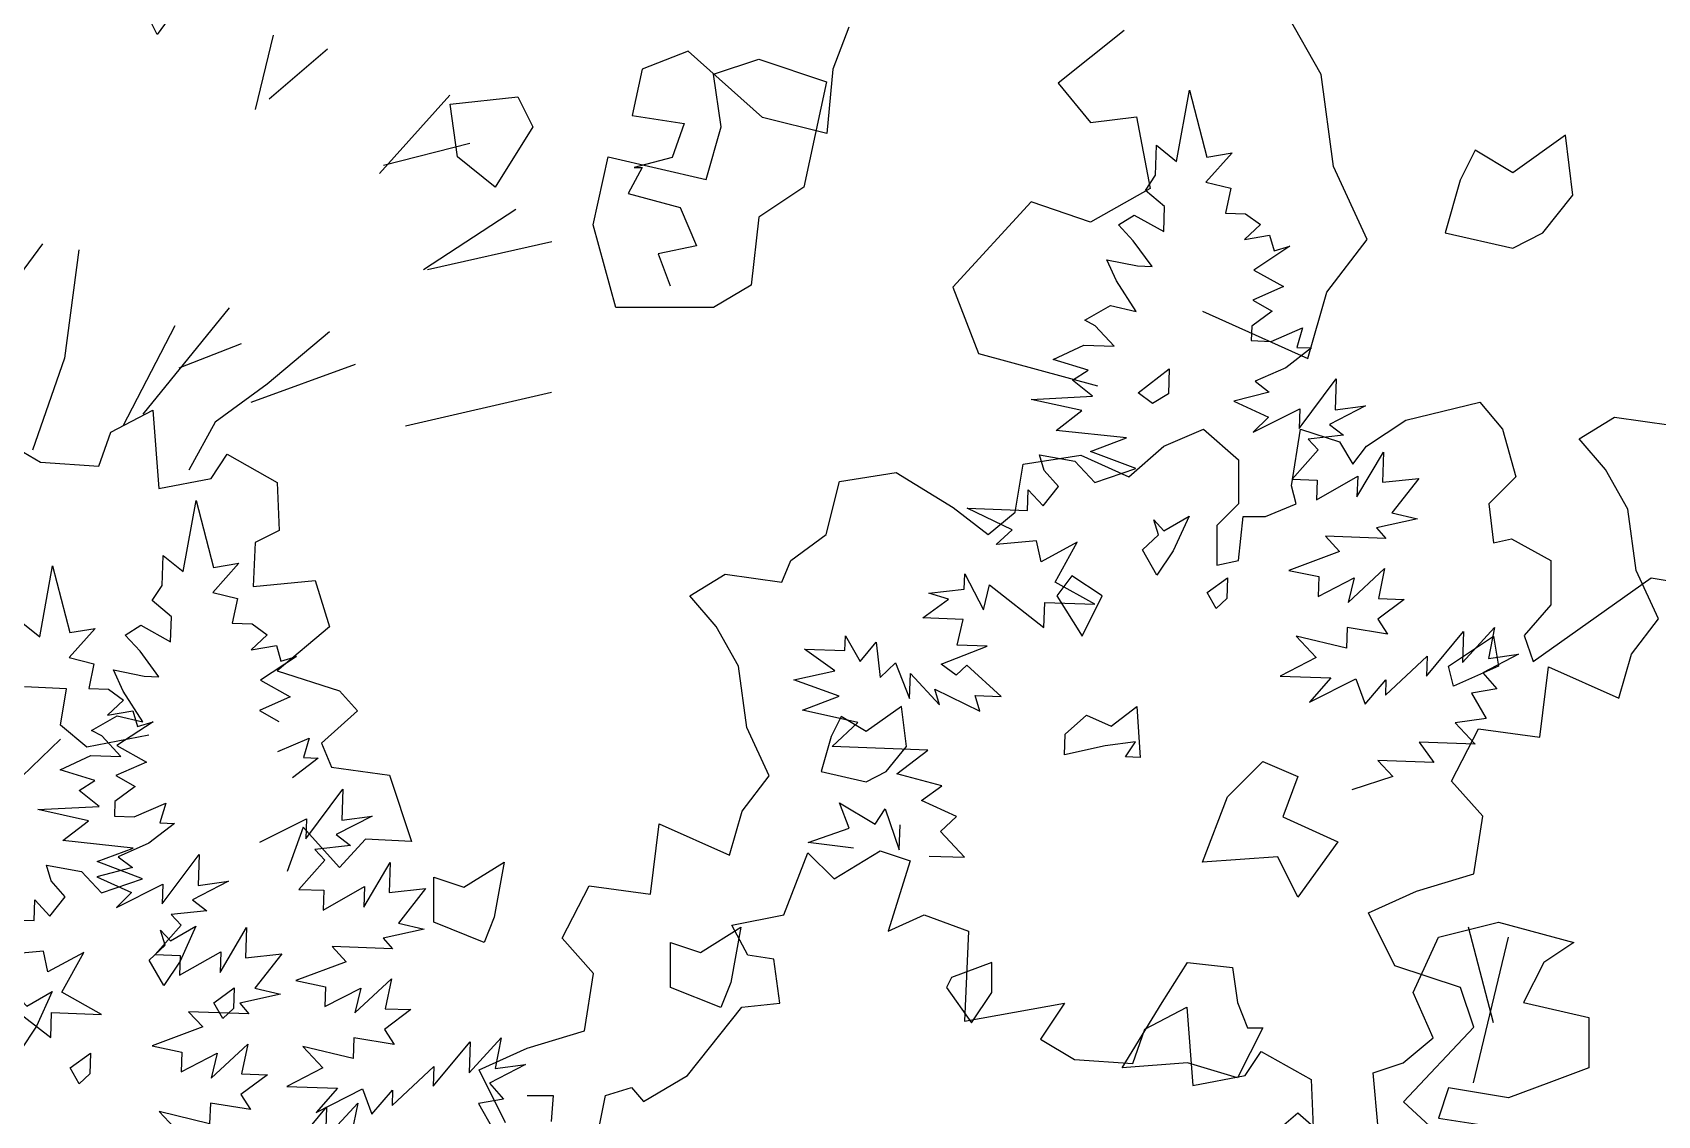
# Model space of a CAD drawing. Header units: inches. Extents: x -11 to 128, y 7 to 56.
# Drawn here: x 30.1772 to 30.5609, y 22.998 to 23.2537 of the extents above; entities that cross this region are included whole.
import ezdxf

# ---------------------------------------------------------------- set-up
doc = ezdxf.new("R2010")
doc.units = ezdxf.units.IN
doc.header["$MEASUREMENT"] = 0
doc.layers.add('CAY', color=94, linetype='Continuous')
doc.layers.add('CAY-3', color=61, linetype='Continuous')
picture_1 = doc.add_image_def('image1.jpg', size_in_pixel=(1680, 1093))

# ---------------------------------------------------------------- blocks, each defined once
blk = doc.blocks.new('A$C76451831')
at = {"layer": 'CAY'}
for p, q in [((2137.72, 1470.05), (2120.03, 1501.32)), ((2034.13, 1493.32), (1999.34, 1465.6)), ((2144.2, 1421.69), (2137.72, 1470.05)), ((1999.34, 1465.6), (2016.44, 1444.95)), ((2016.44, 1444.95), (2040.62, 1447.9)), ((2040.62, 1447.9), (2047.69, 1410.15)), ((2161.89, 1383.34), (2144.2, 1421.69)), ((2047.69, 1410.15), (2016.44, 1392.45)), ((1985.19, 1403.07), (1943.92, 1358.24)), ((2016.44, 1392.45), (1985.19, 1403.07)), ((2140.67, 1355.62), (2161.89, 1383.34)), ((1943.92, 1358.24), (1957.48, 1323.44)), ((2130.64, 1320.82), (2140.67, 1355.62)), ((2075.22, 1345.59), (2130.64, 1320.82)), ((1957.48, 1323.44), (2019.98, 1306.33)), ((1732.84, 1302.79), (1656.18, 1285.1)), ((5942.98, 1269.38), (5949.73, 1306.77)), ((5949.73, 1306.77), (5958.92, 1271.55)), ((5931.85, 1262.06), (5932.41, 1277.91)), ((5932.41, 1277.91), (5942.98, 1269.38)), ((5972.14, 1273.8), (5958.46, 1258.41)), ((5958.92, 1271.55), (5972.14, 1273.8)), ((5926.59, 1254.09), (5931.85, 1262.06)), ((5958.46, 1258.41), (5971.49, 1255.24)), ((5936.72, 1245.57), (5926.59, 1254.09)), ((5971.49, 1255.24), (5968.77, 1242.19)), ((5912.36, 1236), (5920.7, 1241.15)), ((5920.7, 1241.15), (5936.26, 1232.44)), ((5936.26, 1232.44), (5936.72, 1245.57)), ((5968.77, 1242.19), (5979.18, 1241.82)), ((5979.18, 1241.82), (5987.14, 1236.11)), ((5920.23, 1227.56), (5912.36, 1236)), ((5987.14, 1236.11), (5978.71, 1228.24)), ((5930.18, 1214.07), (5920.23, 1227.56)), ((5978.71, 1228.24), (5991.93, 1230.5)), ((6002.6, 1224.69), (5983.58, 1212.2)), ((5991.93, 1230.5), (5994.36, 1222.25)), ((5994.36, 1222.25), (6002.6, 1224.69)), ((5906.28, 1217.62), (5922.48, 1214.34)), ((5911.34, 1206.57), (5906.28, 1217.62)), ((5922.48, 1214.34), (5930.18, 1214.07)), ((5921.65, 1190.34), (5911.34, 1206.57)), ((5983.58, 1212.2), (5999.14, 1203.5)), ((5999.14, 1203.5), (5983.03, 1196.36)), ((5894.75, 1185.84), (5908.16, 1193.53)), ((5908.16, 1193.53), (5921.65, 1190.34)), ((5993.25, 1190.56), (5982.56, 1182.77)), ((5983.03, 1196.36), (5993.25, 1190.56)), ((5900.09, 1182.93), (5894.75, 1185.84)), ((5910.13, 1172.16), (5900.09, 1182.93)), ((5982.56, 1182.77), (5982.29, 1175.08)), ((5992.7, 1174.71), (6009.26, 1181.84)), ((6009.26, 1181.84), (6006.18, 1171.52)), ((5878.17, 1165.11), (5894.29, 1172.71)), ((5894.29, 1172.71), (5910.13, 1172.16)), ((5982.29, 1175.08), (5992.7, 1174.71)), ((6013.87, 1171.25), (6000.37, 1160.84)), ((6006.18, 1171.52), (6013.87, 1171.25)), ((5896.55, 1159.48), (5878.17, 1165.11)), ((5888.21, 1154.33), (5896.55, 1159.48)), ((5898.79, 1145.8), (5888.21, 1154.33)), ((6000.37, 1160.84), (5984.26, 1153.7)), ((6007.41, 1128.86), (6026.9, 1154.93)), ((6026.9, 1154.93), (6026.33, 1138.63)), ((5866.56, 1144.21), (5898.79, 1145.8)), ((5991.76, 1148), (5973.02, 1143.21)), ((5984.26, 1153.7), (5991.76, 1148)), ((5382.46, 1126.92), (5404.61, 1138.52)), ((5404.61, 1138.52), (5407.78, 1097.39)), ((5893.09, 1138.3), (5866.56, 1144.21)), ((5879.59, 1127.89), (5893.09, 1138.3)), ((5973.02, 1143.21), (5991.31, 1134.87)), ((5983.33, 1126.99), (6007.77, 1139.28)), ((6007.77, 1139.28), (6007.41, 1128.86)), ((6042.27, 1140.79), (6023.35, 1131.03)), ((6026.33, 1138.63), (6042.27, 1140.79)), ((5991.31, 1134.87), (5983.33, 1126.99)), ((6023.35, 1131.03), (6030.85, 1125.33)), ((5327.62, 1121.65), (5345.55, 1111.1)), ((5376.14, 1108.99), (5382.46, 1126.92)), ((5916.61, 1123.88), (5879.59, 1127.89)), ((5897.78, 1116.83), (5916.61, 1123.88)), ((6030.85, 1125.33), (6012.2, 1123.26)), ((6012.2, 1123.26), (6017.44, 1117.63)), ((5345.55, 1111.1), (5376.14, 1108.99)), ((5435.2, 1102.66), (5443.64, 1115.32)), ((5443.64, 1115.32), (5470, 1100.55)), ((5870.98, 1115.04), (5889.44, 1111.68)), ((5873.41, 1106.8), (5870.98, 1115.04)), ((5889.44, 1111.68), (5899.93, 1100.43)), ((5921.48, 1107.84), (5897.78, 1116.83)), ((6017.44, 1117.63), (6003.76, 1102.25)), ((6037.87, 1092.89), (6051.84, 1116.43)), ((6051.84, 1116.43), (6051.28, 1100.59)), ((5407.78, 1097.39), (5435.2, 1102.66)), ((5880.82, 1098.38), (5873.41, 1106.8)), ((5899.93, 1100.43), (5921.48, 1107.84)), ((6016.52, 1091.37), (6038.25, 1103.76)), ((6038.25, 1103.76), (6037.87, 1092.89)), ((6051.28, 1100.59), (6070.39, 1102.64)), ((6070.39, 1102.64), (6056.16, 1084.55)), ((5470, 1100.55), (5471.06, 1075.24)), ((5864.52, 1085.8), (5864.9, 1096.67)), ((5864.9, 1096.67), (5872.76, 1088.23)), ((5872.76, 1088.23), (5880.82, 1098.38)), ((6003.76, 1102.25), (6016.89, 1101.79)), ((6016.89, 1101.79), (6016.52, 1091.37)), ((5420.6, 1053.63), (5427.34, 1091.02)), ((5427.34, 1091.02), (5436.53, 1055.8)), ((5856.47, 1075.66), (5832.84, 1086.91)), ((5832.84, 1086.91), (5864.52, 1085.8)), ((6069.65, 1081.36), (6048.18, 1076.67)), ((6056.16, 1084.55), (6069.65, 1081.36)), ((5458.4, 1068.91), (5457.35, 1045.71)), ((5471.06, 1075.24), (5458.4, 1068.91)), ((5848.03, 1067.79), (5856.47, 1075.66)), ((5869.4, 1069.76), (5848.03, 1067.79)), ((5871.74, 1058.8), (5869.4, 1069.76)), ((5890.67, 1069.02), (5871.74, 1058.8)), ((5879.07, 1048.12), (5890.67, 1069.02)), ((6052.97, 1071.06), (6021.29, 1072.17)), ((6021.29, 1072.17), (6028.72, 1064.2)), ((6048.18, 1076.67), (6052.97, 1071.06)), ((5409.47, 1046.31), (5410.02, 1062.16)), ((5410.02, 1062.16), (5420.6, 1053.63)), ((6028.72, 1064.2), (6002.09, 1054.25)), ((5449.75, 1058.05), (5436.08, 1042.67)), ((5436.53, 1055.8), (5449.75, 1058.05)), ((5831.36, 1044.35), (5831.64, 1052.5)), ((5831.64, 1052.5), (5841.4, 1033.57)), ((6002.09, 1054.25), (6017.83, 1050.98)), ((6033.21, 1037.3), (6052.42, 1055.21)), ((6052.42, 1055.21), (6049.15, 1039.46)), ((5404.2, 1038.34), (5409.47, 1046.31)), ((5436.08, 1042.67), (5449.11, 1039.49)), ((5457.35, 1045.71), (5490.04, 1048.87)), ((5490.04, 1048.87), (5497.42, 1024.62)), ((5812.7, 1042.28), (5831.36, 1044.35)), ((5841.4, 1033.57), (5844.58, 1046.6)), ((5844.58, 1046.6), (5873.25, 1024.3)), ((5899.96, 1036.51), (5879.07, 1048.12)), ((6017.83, 1050.98), (6017.47, 1040.57)), ((6017.47, 1040.57), (6036.39, 1050.33)), ((6036.39, 1050.33), (6033.21, 1037.3)), ((5414.33, 1029.82), (5404.2, 1038.34)), ((5449.11, 1039.49), (5446.38, 1026.44)), ((5809.53, 1029.24), (5823.02, 1039.2)), ((5823.02, 1039.2), (5812.7, 1042.28)), ((5873.25, 1024.3), (5873.71, 1037.43)), ((5873.71, 1037.43), (5899.96, 1036.51)), ((6062.73, 1038.99), (6048.77, 1028.59)), ((6049.15, 1039.46), (6062.73, 1038.99)), ((5413.87, 1016.69), (5414.33, 1029.82)), ((5446.38, 1026.44), (5456.79, 1026.07)), ((5456.79, 1026.07), (5464.75, 1020.36)), ((5830.8, 1028.5), (5809.53, 1029.24)), ((5827.61, 1015.01), (5830.8, 1028.5)), ((6048.77, 1028.59), (6053.93, 1020.71)), ((2228.34, 971.46), (2215.14, 1021.63)), ((5389.98, 1020.25), (5398.31, 1025.4)), ((5397.84, 1011.81), (5389.98, 1020.25)), ((5398.31, 1025.4), (5413.87, 1016.69)), ((5464.75, 1020.36), (5456.32, 1012.49)), ((5497.42, 1024.62), (5470, 1001.41)), ((5768.6, 1012.08), (5768.87, 1019.78)), ((5768.87, 1019.78), (5776.56, 1006.37)), ((6005.86, 1019.66), (6016.35, 1008.42)), ((6032.38, 1013.3), (6005.86, 1019.66)), ((6032.76, 1024.17), (6032.38, 1013.3)), ((6053.93, 1020.71), (6032.76, 1024.17)), ((6074.46, 998.68), (6093.86, 1022.03)), ((6093.29, 1005.73), (6110.24, 1024.18)), ((6093.86, 1022.03), (6093.29, 1005.73)), ((6110.24, 1024.18), (6106.96, 1007.97)), ((2217.78, 939.77), (2236.26, 1016.34)), ((5407.79, 998.32), (5397.84, 1011.81)), ((5456.32, 1012.49), (5469.54, 1014.75)), ((5480.21, 1008.94), (5461.2, 996.45)), ((5469.54, 1014.75), (5471.97, 1006.5)), ((5471.97, 1006.5), (5480.21, 1008.94)), ((5747.33, 1012.83), (5768.6, 1012.08)), ((5763.24, 1001.39), (5747.33, 1012.83)), ((5776.56, 1006.37), (5785.07, 1016.5)), ((5785.07, 1016.5), (5787.13, 997.84)), ((5819.1, 1004.88), (5843.45, 1014.46)), ((5843.45, 1014.46), (5827.61, 1015.01)), ((6052.81, 988.56), (6074.83, 1009.1)), ((6074.83, 1009.1), (6074.46, 998.68)), ((6122.9, 1010.14), (6103.98, 1000.37)), ((6106.96, 1007.97), (6122.9, 1010.14)), ((5388.95, 990.82), (5383.9, 1001.87)), ((5383.9, 1001.87), (5400.1, 998.59)), ((5470, 1001.41), (5502.7, 990.87)), ((5741.78, 996.7), (5763.24, 1001.39)), ((5787.13, 997.84), (5795.11, 1005.72)), ((5795.11, 1005.72), (5802.61, 986.87)), ((5802.61, 986.87), (5803.07, 1000)), ((5803.07, 1000), (5818.36, 983.6)), ((5827.06, 999.16), (5819.1, 1004.88)), ((5832.68, 1004.41), (5827.06, 999.16)), ((5850.68, 987.91), (5832.68, 1004.41)), ((6016.35, 1008.42), (5997.43, 998.65)), ((6103.98, 1000.37), (6111.38, 991.95)), ((5359.26, 991.92), (5337.11, 992.97)), ((5356.1, 972.94), (5359.26, 991.92)), ((5400.1, 998.59), (5407.79, 998.32)), ((5461.2, 996.45), (5476.75, 987.75)), ((5765.5, 988.16), (5741.78, 996.7)), ((5818.36, 983.6), (5815.93, 991.84)), ((5815.93, 991.84), (5839.54, 980.14)), ((5997.43, 998.65), (6024.13, 997.72)), ((6024.13, 997.72), (6012.81, 984.97)), ((6012.81, 984.97), (6037.25, 997.26)), ((6037.25, 997.26), (6042.23, 983.94)), ((6042.23, 983.94), (6053.09, 996.71)), ((6053.09, 996.71), (6052.81, 988.56)), ((6111.38, 991.95), (6098.16, 989.69)), ((5399.26, 974.59), (5388.95, 990.82)), ((5476.75, 987.75), (5460.64, 980.61)), ((5502.7, 990.87), (5512.19, 980.32)), ((5746.21, 980.68), (5765.5, 988.16)), ((5839.54, 980.14), (5837.1, 988.38)), ((5837.1, 988.38), (5850.68, 987.91)), ((6098.16, 989.69), (6105.85, 976.28)), ((5372.37, 970.09), (5385.78, 977.78)), ((5385.78, 977.78), (5399.26, 974.59)), ((5460.64, 980.61), (5470.86, 974.81)), ((5512.19, 980.32), (5493.21, 963.44)), ((5775.43, 974.22), (5746.21, 980.68)), ((6105.85, 976.28), (6089.46, 974.13)), ((5369.81, 961.33), (5356.1, 972.94)), ((5402.5, 967.66), (5369.81, 961.33)), ((5377.7, 967.18), (5372.37, 970.09)), ((5387.75, 956.41), (5377.7, 967.18)), ((5470.31, 958.96), (5486.87, 966.09)), ((5486.87, 966.09), (5483.79, 955.77)), ((5761.85, 961.55), (5775.43, 974.22)), ((6089.46, 974.13), (6099.95, 962.89)), ((5493.21, 963.44), (5498.48, 950.79)), ((5812.09, 959.79), (5761.85, 961.55)), ((5795.79, 947.21), (5812.09, 959.79)), ((6070.53, 963.91), (6078.31, 953.21)), ((6099.95, 962.89), (6070.53, 963.91)), ((5355.78, 949.36), (5371.91, 956.96)), ((5374.16, 943.73), (5355.78, 949.36)), ((5371.91, 956.96), (5387.75, 956.41)), ((5491.49, 955.5), (5477.98, 945.09)), ((5483.79, 955.77), (5491.49, 955.5)), ((5498.48, 950.79), (5529.07, 946.57)), ((6078.31, 953.21), (6048.89, 954.24)), ((6048.89, 954.24), (6056.75, 945.81)), ((5365.83, 938.58), (5374.16, 943.73)), ((5529.07, 946.57), (5540.67, 911.76)), ((5819.59, 940.94), (5795.79, 947.21)), ((5808.89, 933.16), (5819.59, 940.94)), ((6056.75, 945.81), (6035.21, 938.85)), ((5376.41, 930.06), (5365.83, 938.58)), ((5485.02, 913.12), (5504.51, 939.18)), ((5504.51, 939.18), (5503.94, 922.88)), ((5770.77, 918.62), (5765.8, 931.94)), ((5765.8, 931.94), (5784.45, 920.86)), ((5827.18, 924.81), (5808.89, 933.16)), ((5344.18, 928.46), (5376.41, 930.06)), ((5370.71, 922.55), (5344.18, 928.46)), ((5460.94, 911.24), (5485.39, 923.53)), ((5485.39, 923.53), (5485.02, 913.12)), ((5519.88, 925.04), (5500.96, 915.28)), ((5503.94, 922.88), (5519.88, 925.04)), ((5784.45, 920.86), (5789.71, 928.84)), ((5789.71, 928.84), (5797.11, 907.27)), ((5818.75, 916.95), (5827.18, 924.81)), ((5357.2, 912.14), (5370.71, 922.55)), ((5483.71, 919.15), (5475.28, 895.94)), ((5502.7, 898.05), (5483.71, 919.15)), ((5500.96, 915.28), (5508.46, 909.58)), ((5749.22, 911.21), (5770.77, 918.62)), ((5797.11, 907.27), (5797.57, 920.4)), ((5831.42, 903.36), (5818.75, 916.95)), ((5394.22, 908.13), (5357.2, 912.14)), ((5375.39, 901.08), (5394.22, 908.13)), ((5508.46, 909.58), (5489.81, 907.51)), ((5489.81, 907.51), (5495.05, 901.89)), ((5516.41, 912.82), (5502.7, 898.05)), ((5540.67, 911.76), (5516.41, 912.82)), ((5773.13, 908.11), (5749.22, 911.21)), ((5351.03, 891.05), (5348.6, 899.29)), ((5348.6, 899.29), (5367.06, 895.93)), ((5399.1, 892.09), (5375.39, 901.08)), ((5495.05, 901.89), (5481.37, 886.5)), ((5515.49, 877.14), (5529.45, 900.68)), ((5529.45, 900.68), (5528.9, 884.84)), ((5812.86, 904), (5831.42, 903.36)), ((5358.44, 882.63), (5351.03, 891.05)), ((5367.06, 895.93), (5377.54, 884.68)), ((5377.54, 884.68), (5399.1, 892.09)), ((5342.14, 870.05), (5342.52, 880.92)), ((5342.52, 880.92), (5350.38, 872.48)), ((5350.38, 872.48), (5358.44, 882.63)), ((5481.37, 886.5), (5494.5, 886.04)), ((5494.14, 875.62), (5515.87, 888.01)), ((5494.5, 886.04), (5494.14, 875.62)), ((5515.87, 888.01), (5515.49, 877.14)), ((5528.9, 884.84), (5548, 886.89)), ((5548, 886.89), (5533.78, 868.8)), ((5310.45, 871.16), (5342.14, 870.05)), ((5547.26, 865.61), (5525.8, 860.92)), ((5533.78, 868.8), (5547.26, 865.61)), ((5498.9, 856.42), (5506.33, 848.45)), ((5530.59, 855.31), (5498.9, 856.42)), ((5525.8, 860.92), (5530.59, 855.31)), ((5347.01, 854.01), (5325.65, 852.04)), ((5349.35, 843.05), (5347.01, 854.01)), ((5368.29, 853.27), (5349.35, 843.05)), ((5356.68, 832.37), (5368.29, 853.27)), ((5506.33, 848.45), (5479.7, 838.5)), ((5479.7, 838.5), (5495.44, 835.23)), ((5510.83, 821.55), (5530.03, 839.46)), ((5530.03, 839.46), (5526.76, 823.71)), ((5322.19, 830.85), (5350.86, 808.55)), ((5377.57, 820.76), (5356.68, 832.37)), ((5495.44, 835.23), (5495.08, 824.82)), ((5495.08, 824.82), (5514, 834.58)), ((5514, 834.58), (5510.83, 821.55)), ((5350.86, 808.55), (5351.32, 821.68)), ((5351.32, 821.68), (5377.57, 820.76)), ((5540.34, 823.24), (5526.38, 812.84)), ((5526.76, 823.71), (5540.34, 823.24)), ((5526.38, 812.84), (5531.55, 804.96)), ((5509.99, 797.55), (5483.48, 803.92)), ((5483.48, 803.92), (5493.96, 792.67)), ((5510.37, 808.42), (5509.99, 797.55)), ((5531.55, 804.96), (5510.37, 808.42)), ((5552.08, 782.93), (5571.47, 806.28)), ((5570.9, 789.98), (5587.86, 808.43)), ((5571.47, 806.28), (5570.9, 789.98)), ((5587.86, 808.43), (5584.57, 792.23)), ((5493.96, 792.67), (5475.04, 782.9)), ((5530.42, 772.81), (5552.44, 793.35)), ((5552.44, 793.35), (5552.08, 782.93)), ((5600.51, 794.39), (5581.59, 784.62)), ((5584.57, 792.23), (5600.51, 794.39)), ((5475.04, 782.9), (5501.74, 781.97)), ((5501.74, 781.97), (5490.42, 769.22)), ((5490.42, 769.22), (5514.87, 781.51)), ((5514.87, 781.51), (5519.84, 768.19)), ((5519.84, 768.19), (5530.71, 780.96)), ((5530.71, 780.96), (5530.42, 772.81)), ((5581.59, 784.62), (5589, 776.2)), ((5589, 776.2), (5575.78, 773.95)), ((5575.78, 773.95), (5583.47, 760.53))]:
    blk.add_line(p, q, dxfattribs=at)
for points in [[(5770.59, 1339.97), (5762.15, 1317.82), (5758.99, 1284.07), (5725.24, 1292.51), (5686.21, 1327.31), (5661.96, 1317.82), (5656.68, 1293.56), (5684.1, 1289.34), (5677.78, 1271.41), (5657.74, 1266.14), (5661.96, 1266.14), (5654.57, 1252.43), (5682, 1245.05), (5690.43, 1225.01), (5670.39, 1220.79), (5676.72, 1203.91)], [(5467.89, 1335.75), (5458.4, 1296.72)], [(5496.37, 1328.37), (5465.78, 1302)], [(5560.71, 1304.11), (5523.79, 1262.97)], [(1708.64, 918.72), (1694.88, 946.64), (1720.04, 958.05), (1750.31, 967.09), (1755.02, 997.37), (1738.51, 1015.85), (1752.67, 1043.38), (1784.9, 1039.05), (1789.61, 1076.02), (1826.56, 1059.5), (1833.25, 1082.7), (1847.4, 1101.19), (1835.61, 1126.75), (1831.28, 1158.99), (1819.49, 1179.83), (1805.73, 1195.96), (1824.21, 1207.36), (1854.08, 1203.04), (1858.8, 1214.44), (1877.27, 1228.2), (1884.35, 1256.12), (1914.22, 1260.84), (1944.1, 1242.36), (1962.57, 1228.2), (1976.72, 1240), (1981.05, 1265.17), (2011.31, 1269.89), (2036.47, 1258.48), (2054.94, 1274.61), (2075.78, 1283.65), (2094.25, 1267.53), (2094.25, 1244.33), (2082.85, 1232.92), (2082.85, 1212.08), (2094.25, 1214.44), (2096.61, 1237.64), (2108.4, 1237.64), (2124.52, 1244.33), (2122.16, 1253.76), (2126.88, 1283.65), (2147.32, 1276.97), (2154.39, 1265.17), (2161.47, 1274.61), (2182.3, 1288.37), (2221.22, 1297.81), (2233.01, 1283.65), (2240.09, 1258.48), (2225.93, 1244.33), (2228.29, 1223.88), (2237.73, 1225.84), (2258.56, 1214.44), (2258.56, 1191.24), (2244.41, 1175.12), (2249.13, 1161.35), (2311.23, 1205.4), (2352.9, 1198.32)], [(5571.25, 1278.8), (5525.9, 1267.19)], [(5595.51, 1243.99), (5547, 1212.35)], [(5346.6, 1226.06), (5322.35, 1193.37)], [(5365.59, 1222.9), (5358.21, 1165.94), (5341.33, 1117.43)], [(5614.5, 1227.12), (5549.1, 1212.35)], [(1453.15, 1182.93), (1463.72, 1174.4), (1470.47, 1211.8), (1479.66, 1176.57), (1492.88, 1178.83), (1479.2, 1163.44), (1492.23, 1160.26), (1489.51, 1147.21), (1499.92, 1146.85), (1507.88, 1141.13), (1499.45, 1133.26), (1512.67, 1135.52), (1515.1, 1127.28), (1523.34, 1129.71), (1504.32, 1117.23), (1519.88, 1108.52), (1503.77, 1101.38), (1513.99, 1095.58), (1503.3, 1087.8), (1503.03, 1080.1), (1513.44, 1079.74), (1530, 1086.86), (1526.92, 1076.54), (1534.61, 1076.28), (1521.11, 1065.87), (1505, 1058.72), (1512.5, 1053.02), (1493.76, 1048.24), (1512.04, 1039.89), (1504.07, 1032.01), (1528.51, 1044.3), (1528.15, 1033.89), (1547.64, 1059.95), (1547.07, 1043.65), (1563, 1045.82), (1544.08, 1036.05), (1551.59, 1030.35), (1532.94, 1028.28), (1538.18, 1022.66), (1524.5, 1007.27), (1537.63, 1006.81), (1537.26, 996.4), (1558.99, 1008.78), (1558.61, 997.92), (1572.58, 1021.46), (1572.02, 1005.61), (1591.13, 1007.66), (1576.9, 989.57), (1590.38, 986.38), (1568.92, 981.69), (1573.71, 976.08), (1542.03, 977.19), (1549.45, 969.22), (1522.82, 959.27), (1538.57, 956), (1538.21, 945.59), (1557.13, 955.36), (1553.95, 942.32), (1573.16, 960.24), (1569.89, 944.48), (1583.47, 944.01), (1569.51, 933.62), (1574.67, 925.73), (1553.49, 929.19), (1553.11, 918.32), (1526.6, 924.69), (1537.08, 913.44)], [(1595.2, 903.71), (1614.59, 927.06), (1614.03, 910.76), (1630.98, 929.2), (1627.7, 913)], [(5444.69, 1192.31), (5399.34, 1136.41)], [(5416.21, 1182.82), (5388.79, 1130.08)], [(5497.42, 1179.65), (5464.73, 1152.23), (5437.31, 1132.19), (5423.6, 1106.88)], [(5451.02, 1173.33), (5418.32, 1160.67)], [(5456.29, 1142.74), (5511.14, 1162.78)], [(5963.78, 1034.28), (5959.08, 1042.61), (5969.78, 1050.39), (5969.4, 1039.52), (5963.78, 1034.28)], [(5356.1, 965.55), (5325.51, 936.02)], [(1484.52, 939.3), (1479.82, 947.63), (1490.52, 955.41), (1490.14, 944.55), (1484.52, 939.3)], [(5441.39, 818.53), (5436.7, 826.86), (5447.39, 834.64), (5447.01, 823.78), (5441.39, 818.53)]]:
    blk.add_lwpolyline(points, dxfattribs=at)
for points in [[(1754.81, 1391.09), (1762.72, 1426.73), (1814.19, 1414.85), (1822.11, 1442.57), (1818.15, 1470.3), (1841.9, 1478.22), (1877.53, 1466.34), (1865.66, 1410.89), (1841.9, 1395.05), (1837.94, 1359.4), (1818.15, 1347.52), (1766.68, 1347.52)], [(1683.55, 1426.73), (1679.59, 1454.45), (1715.22, 1458.41), (1723.14, 1442.57), (1703.34, 1410.89)], [(2270.12, 1406.58), (2266.16, 1438.27), (2238.45, 1418.46), (2218.65, 1430.34), (2210.73, 1414.5), (2202.82, 1386.78), (2238.45, 1378.86), (2254.28, 1386.78)], [(5351.45, 1415.29), (5379.17, 1443.01), (5406.88, 1431.13), (5395, 1399.44), (5438.55, 1379.64), (5406.88, 1336.08), (5391.04, 1367.76), (5331.66, 1363.8)], [(2022.48, 1195.89), (2006.64, 1206.45), (1998.72, 1195.89), (2011.92, 1174.77)], [(2220.42, 1169.48), (2228.34, 1174.77), (2230.98, 1158.92), (2207.23, 1148.36), (2204.59, 1158.92)], [(5922.87, 1147.68), (5939.17, 1160.26), (5938.72, 1147.13), (5930.38, 1141.98)], [(1919.55, 1116.68), (1916.91, 1137.8), (1898.43, 1124.6), (1885.24, 1132.52), (1879.96, 1121.96), (1874.68, 1103.48), (1898.43, 1098.2), (1908.99, 1103.48)], [(2088.46, 1090.27), (2106.93, 1108.76), (2125.41, 1100.84), (2117.49, 1079.71), (2146.52, 1066.51), (2125.41, 1037.47), (2114.85, 1058.59), (2075.26, 1055.95)], [(5924.98, 1065.1), (5933.41, 1072.97), (5930.96, 1080.76), (5936.2, 1075.14), (5949.61, 1082.83), (5941.27, 1064.53), (5932.66, 1051.69)], [(1795.5, 989.94), (1795.5, 1013.7), (1811.34, 1008.42), (1832.45, 1021.63), (1827.17, 992.58), (1821.89, 979.38)], [(2209.87, 855.28), (2183.47, 873.77), (2188.75, 889.61), (2180.83, 905.45), (2167.64, 916.01), (2165, 945.06), (2180.83, 950.34), (2196.67, 963.54), (2186.11, 987.3), (2199.31, 1016.34), (2230.98, 1024.27), (2270.57, 1013.7), (2254.73, 1003.14), (2244.18, 982.02), (2278.49, 974.1), (2278.49, 947.7), (2257.37, 939.77), (2236.26, 931.85), (2204.59, 937.13), (2199.31, 921.29), (2233.62, 916.01), (2262.65, 900.17), (2257.37, 881.69), (2220.42, 873.77)], [(1943.3, 995.22), (1940.66, 989.94), (1953.86, 971.46), (1964.41, 987.3), (1964.41, 1003.14)], [(2054.15, 982.02), (2067.35, 1003.14), (2091.1, 1000.5), (2093.74, 982.02), (2099.02, 968.82), (2106.93, 968.82), (2093.74, 942.42), (2067.35, 950.34), (2033.04, 947.7)], [(1445.71, 970.13), (1454.15, 977.99), (1451.7, 985.78), (1456.94, 980.16), (1470.35, 987.85), (1462.01, 969.56), (1453.4, 956.71)], [(5923.88, 955.89), (5916.19, 956.16), (5921.45, 964.13), (5905.51, 961.97), (5884.05, 957.28), (5884.43, 968.14), (5895.66, 978.18), (5908.59, 972.29), (5922.1, 982.7)], [(2141.24, 876.41), (2146.52, 905.45), (2125.41, 923.93), (2106.93, 908.09), (2122.77, 892.25), (2117.49, 879.05)], [(5552.38, 869.17), (5552.38, 892.93), (5568.21, 887.65), (5589.33, 900.85), (5584.05, 871.81), (5578.77, 858.61)], [(5402.59, 849.35), (5411.02, 857.22), (5408.57, 865.01), (5413.82, 859.39), (5427.23, 867.08), (5418.88, 848.78), (5410.28, 835.94)]]:
    blk.add_lwpolyline(points, close=True, dxfattribs=at)
at = {"layer": 'CAY-3'}
for points in [[(6087.57, 751.49), (6062.41, 774.69), (6099.36, 814.01), (6092.29, 834.85), (6057.7, 846.26), (6043.94, 874.18), (6069.1, 885.58), (6099.36, 894.63), (6104.08, 924.91), (6087.57, 943.39), (6101.72, 970.92), (6133.95, 966.59), (6138.67, 1003.56), (6175.62, 987.04), (6182.3, 1010.24), (6196.45, 1028.72), (6184.66, 1054.28), (6180.34, 1086.53), (6168.55, 1107.37), (6154.79, 1123.49), (6173.26, 1134.9), (6203.14, 1130.57)], [(5601.46, 778.11), (5615.17, 778.11), (5614.12, 764.39)], [(5639.43, 762.29), (5642.59, 778.11), (5656.3, 782.32), (5662.63, 774.94), (5685.84, 788.65), (5714.31, 824.51), (5734.35, 826.62), (5731.19, 849.82), (5717.48, 851.93), (5709.04, 867.75), (5736.46, 873.03), (5749.12, 905.72), (5762.83, 892.01), (5787.09, 906.78), (5802.91, 901.5), (5791.3, 864.59), (5810.29, 873.03), (5833.49, 864.59), (5831.38, 817.13), (5884.12, 826.62), (5871.46, 807.64), (5889.39, 797.09), (5919.98, 794.98), (5926.3, 812.91), (5948.45, 824.51), (5951.62, 783.38), (5979.04, 788.65), (5987.48, 801.31), (6013.84, 786.54), (6014.9, 761.23)]]:
    blk.add_lwpolyline(points, dxfattribs=at)

msp = doc.modelspace()

# ---------------------------------------------------------------- block references
at = {"layer": 'CAY', "xscale": 0.0004489089019145984, "yscale": 0.0004489089019145984, "zscale": 0.0004489089019145984}
for p in [(27.77946, 22.65341), (29.52183, 22.5838)]:
    msp.add_blockref('A$C76451831', p, dxfattribs=at)

# ---------------------------------------------------------------- pictures from other files: only their frames are drawn
image = msp.add_image(picture_1, insert=(12.49661, 7.37723), size_in_units=(74.4025, 48.40591))
image.dxf.flags = 6

doc.saveas('drawing.dxf')
